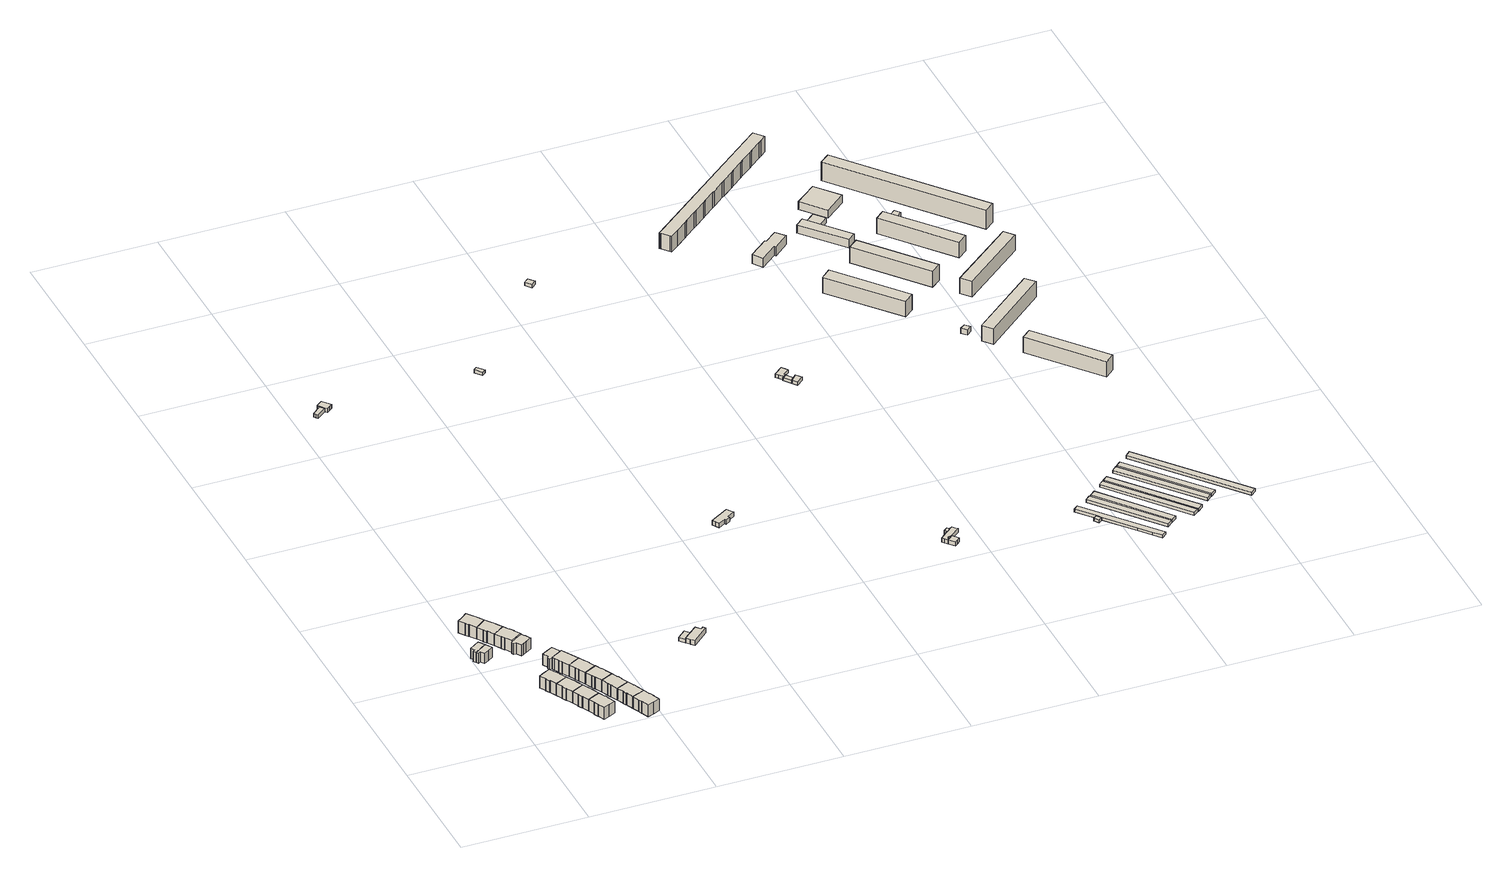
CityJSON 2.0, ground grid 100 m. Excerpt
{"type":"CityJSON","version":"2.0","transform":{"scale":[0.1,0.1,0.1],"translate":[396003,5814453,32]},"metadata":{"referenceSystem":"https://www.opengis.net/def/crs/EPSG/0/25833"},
"CityObjects":{
"building1":{"type":"Building","attributes":{"Gemeindeschluessel":"11000008","BezugspunktDach":"2200","function":"31001_1010","measuredHeight":11.8,"storeysAboveGround":2},"address":[{"country":"Germany","locality":"Berlin","thoroughfareNumber":"11","thoroughfareName":"Widderstraße"}],"geometry":[{"type":"Solid","lod":"1","boundaries":[[[[0,1,2,3,4,5,6,7]],[[8,9,10,11,12,13,14,15]],[[8,15,7,6]],[[9,8,6,5]],[[10,9,5,4]],[[11,10,4,3]],[[12,11,3,2]],[[13,12,2,1]],[[14,13,1,0]],[[15,14,0,7]]]]}]},
"building2":{"type":"Building","attributes":{"Gemeindeschluessel":"11000008","BezugspunktDach":"2200","function":"31001_1010","measuredHeight":11.81,"storeysAboveGround":2},"address":[{"country":"Germany","locality":"Berlin","thoroughfareNumber":"12","thoroughfareName":"Widderstraße"}],"geometry":[{"type":"Solid","lod":"1","boundaries":[[[[16,17,18,19,20,4,3,2]],[[11,10,21,22,23,24,25,12]],[[11,12,2,3]],[[10,11,3,4]],[[21,10,4,20]],[[22,21,20,19]],[[23,22,19,18]],[[24,23,18,17]],[[25,24,17,16]],[[12,25,16,2]]]]}]},
"building3":{"type":"Building","attributes":{"Gemeindeschluessel":"11000008","BezugspunktDach":"2200","function":"31001_1010","measuredHeight":12.85,"storeysAboveGround":2},"address":[{"country":"Germany","locality":"Berlin","thoroughfareNumber":"13","thoroughfareName":"Widderstraße"}],"geometry":[{"type":"Solid","lod":"1","boundaries":[[[[26,27,28,29,30,31,32,33,34,35,36,37,38,39]],[[40,41,42,43,44,45,46,47,48,49,50,51,52,53]],[[40,53,39,38]],[[41,40,38,37]],[[42,41,37,36]],[[43,42,36,35]],[[44,43,35,34]],[[45,44,34,33]],[[46,45,33,32]],[[47,46,32,31]],[[48,47,31,30]],[[49,48,30,29]],[[50,49,29,28]],[[51,50,28,27]],[[52,51,27,26]],[[53,52,26,39]]]]}]},
"building4":{"type":"Building","attributes":{"Gemeindeschluessel":"11000008","BezugspunktDach":"2200","function":"31001_1010","measuredHeight":12.79,"storeysAboveGround":2},"address":[{"country":"Germany","locality":"Berlin","thoroughfareNumber":"30","thoroughfareName":"Widderstraße"}],"geometry":[{"type":"Solid","lod":"1","boundaries":[[[[54,55,56,57,58,59,60,61,62,63,64,65,66,67]],[[68,69,70,71,72,73,74,75,76,77,78,79,80,81]],[[68,81,67,66]],[[69,68,66,65]],[[70,69,65,64]],[[71,70,64,63]],[[72,71,63,62]],[[73,72,62,61]],[[74,73,61,60]],[[75,74,60,59]],[[76,75,59,58]],[[77,76,58,57]],[[78,77,57,56]],[[79,78,56,55]],[[80,79,55,54]],[[81,80,54,67]]]]}]},
"building5":{"type":"Building","attributes":{"Gemeindeschluessel":"11000008","BezugspunktDach":"2200","function":"31001_1010","measuredHeight":12.87,"storeysAboveGround":2},"address":[{"country":"Germany","locality":"Berlin","thoroughfareNumber":"14","thoroughfareName":"Widderstraße"}],"geometry":[{"type":"Solid","lod":"1","boundaries":[[[[82,83,84,85,86,87,88,89,90,91,92,32,31,30]],[[47,46,93,94,95,96,97,98,99,100,101,102,103,48]],[[47,48,30,31]],[[46,47,31,32]],[[93,46,32,92]],[[94,93,92,91]],[[95,94,91,90]],[[96,95,90,89]],[[97,96,89,88]],[[98,97,88,87]],[[99,98,87,86]],[[100,99,86,85]],[[101,100,85,84]],[[102,101,84,83]],[[103,102,83,82]],[[48,103,82,30]]]]}]},
"building6":{"type":"Building","attributes":{"Gemeindeschluessel":"11000008","BezugspunktDach":"2200","function":"31001_1010","measuredHeight":12.78,"storeysAboveGround":2},"address":[{"country":"Germany","locality":"Berlin","thoroughfareNumber":"29","thoroughfareName":"Widderstraße"}],"geometry":[{"type":"Solid","lod":"1","boundaries":[[[[104,105,106,107,108,109,110,111,112,113,114,60,59,58]],[[75,74,115,116,117,118,119,120,121,122,123,124,125,76]],[[75,76,58,59]],[[74,75,59,60]],[[115,74,60,114]],[[116,115,114,113]],[[117,116,113,112]],[[118,117,112,111]],[[119,118,111,110]],[[120,119,110,109]],[[121,120,109,108]],[[122,121,108,107]],[[123,122,107,106]],[[124,123,106,105]],[[125,124,105,104]],[[76,125,104,58]]]]}]},
"building7":{"type":"Building","attributes":{"Gemeindeschluessel":"11000008","BezugspunktDach":"2200","function":"31001_1010","measuredHeight":12.79,"storeysAboveGround":2},"address":[{"country":"Germany","locality":"Berlin","thoroughfareNumber":"15","thoroughfareName":"Widderstraße"}],"geometry":[{"type":"Solid","lod":"1","boundaries":[[[[126,127,128,129,130,131,132,133,134,135,136,88,87,86]],[[137,138,139,140,141,142,143,144,145,146,147,148,149,150]],[[137,150,86,87]],[[138,137,87,88]],[[139,138,88,136]],[[140,139,136,135]],[[141,140,135,134]],[[142,141,134,133]],[[143,142,133,132]],[[144,143,132,131]],[[145,144,131,130]],[[146,145,130,129]],[[147,146,129,128]],[[148,147,128,127]],[[149,148,127,126]],[[150,149,126,86]]]]}]},
"building8":{"type":"Building","attributes":{"Gemeindeschluessel":"11000008","BezugspunktDach":"2200","function":"31001_1010","measuredHeight":12.84,"storeysAboveGround":2},"address":[{"country":"Germany","locality":"Berlin","thoroughfareNumber":"16","thoroughfareName":"Widderstraße"}],"geometry":[{"type":"Solid","lod":"1","boundaries":[[[[151,152,153,154,155,156,157,158,159,160,161,132,131,130]],[[162,163,164,165,166,167,168,169,170,171,172,173,174,175]],[[162,175,130,131]],[[163,162,131,132]],[[164,163,132,161]],[[165,164,161,160]],[[166,165,160,159]],[[167,166,159,158]],[[168,167,158,157]],[[169,168,157,156]],[[170,169,156,155]],[[171,170,155,154]],[[172,171,154,153]],[[173,172,153,152]],[[174,173,152,151]],[[175,174,151,130]]]]}]},
"building9":{"type":"Building","attributes":{"Gemeindeschluessel":"11000008","BezugspunktDach":"2200","function":"31001_1010","measuredHeight":12.84,"storeysAboveGround":2},"address":[{"country":"Germany","locality":"Berlin","thoroughfareNumber":"28","thoroughfareName":"Widderstraße"}],"geometry":[{"type":"Solid","lod":"1","boundaries":[[[[176,177,178,179,180,181,182,183,184,185,186,110,109,108]],[[120,119,187,188,189,190,191,192,193,194,195,196,197,121]],[[120,121,108,109]],[[119,120,109,110]],[[187,119,110,186]],[[188,187,186,185]],[[189,188,185,184]],[[190,189,184,183]],[[191,190,183,182]],[[192,191,182,181]],[[193,192,181,180]],[[194,193,180,179]],[[195,194,179,178]],[[196,195,178,177]],[[197,196,177,176]],[[121,197,176,108]]]]}]},
"building10":{"type":"Building","attributes":{"Gemeindeschluessel":"11000008","BezugspunktDach":"2200","function":"31001_1010","measuredHeight":12.63,"storeysAboveGround":2},"address":[{"country":"Germany","locality":"Berlin","thoroughfareNumber":"27","thoroughfareName":"Widderstraße"}],"geometry":[{"type":"Solid","lod":"1","boundaries":[[[[198,199,200,201,202,203,204,205,206,207,208,209,210,211]],[[212,213,214,215,216,217,218,219,220,221,222,223,224,225]],[[212,225,211,210]],[[213,212,210,209]],[[214,213,209,208]],[[215,214,208,207]],[[216,215,207,206]],[[217,216,206,205]],[[218,217,205,204]],[[219,218,204,203]],[[220,219,203,202]],[[221,220,202,201]],[[222,221,201,200]],[[223,222,200,199]],[[224,223,199,198]],[[225,224,198,211]]]]}]},
"building11":{"type":"Building","attributes":{"Gemeindeschluessel":"11000008","BezugspunktDach":"2200","function":"31001_1010","measuredHeight":12.72,"storeysAboveGround":2},"address":[{"country":"Germany","locality":"Berlin","thoroughfareNumber":"26","thoroughfareName":"Widderstraße"}],"geometry":[{"type":"Solid","lod":"1","boundaries":[[[[226,227,228,229,230,231,232,233,234,235]],[[236,237,238,239,240,241,242,243,244,245]],[[236,245,235,234]],[[237,236,234,233]],[[238,237,233,232]],[[239,238,232,231]],[[240,239,231,230]],[[241,240,230,229]],[[242,241,229,228]],[[243,242,228,227]],[[244,243,227,226]],[[245,244,226,235]]]]}]},
"building12":{"type":"Building","attributes":{"Gemeindeschluessel":"11000008","BezugspunktDach":"2200","function":"31001_1010","measuredHeight":12.92,"storeysAboveGround":2},"address":[{"country":"Germany","locality":"Berlin","thoroughfareNumber":"25","thoroughfareName":"Widderstraße"}],"geometry":[{"type":"Solid","lod":"1","boundaries":[[[[246,247,248,249,250,251,252,253,254,255,256]],[[257,258,259,260,261,262,263,264,265,266,267]],[[257,267,256,255]],[[258,257,255,254]],[[259,258,254,253]],[[260,259,253,252]],[[261,260,252,251]],[[262,261,251,250]],[[263,262,250,249]],[[264,263,249,248]],[[265,264,248,247]],[[266,265,247,246]],[[267,266,246,256]]]]}]},
"building13":{"type":"Building","attributes":{"Gemeindeschluessel":"11000008","BezugspunktDach":"2200","function":"31001_1010","measuredHeight":12.88,"storeysAboveGround":2},"address":[{"country":"Germany","locality":"Berlin","thoroughfareNumber":"24","thoroughfareName":"Widderstraße"}],"geometry":[{"type":"Solid","lod":"1","boundaries":[[[[268,269,270,271,272,273,274,275,276,277,278,253,252,251]],[[279,280,281,282,283,284,285,286,287,288,289,290,291,292]],[[279,292,251,252]],[[280,279,252,253]],[[281,280,253,278]],[[282,281,278,277]],[[283,282,277,276]],[[284,283,276,275]],[[285,284,275,274]],[[286,285,274,273]],[[287,286,273,272]],[[288,287,272,271]],[[289,288,271,270]],[[290,289,270,269]],[[291,290,269,268]],[[292,291,268,251]]]]}]},
"building14":{"type":"Building","attributes":{"Gemeindeschluessel":"11000008","BezugspunktDach":"2200","function":"31001_1010","measuredHeight":12.98,"storeysAboveGround":2},"address":[{"country":"Germany","locality":"Berlin","thoroughfareNumber":"23","thoroughfareName":"Widderstraße"}],"geometry":[{"type":"Solid","lod":"1","boundaries":[[[[293,294,295,296,297,298,299,300,301,302,303,304,305,306]],[[307,308,309,310,311,312,313,314,315,316,317,318,319,320]],[[307,320,306,305]],[[308,307,305,304]],[[309,308,304,303]],[[310,309,303,302]],[[311,310,302,301]],[[312,311,301,300]],[[313,312,300,299]],[[314,313,299,298]],[[315,314,298,297]],[[316,315,297,296]],[[317,316,296,295]],[[318,317,295,294]],[[319,318,294,293]],[[320,319,293,306]]]]}]},
"building15":{"type":"Building","attributes":{"Gemeindeschluessel":"11000008","BezugspunktDach":"2200","function":"31001_1010","measuredHeight":12.95,"storeysAboveGround":2},"address":[{"country":"Germany","locality":"Berlin","thoroughfareNumber":"22","thoroughfareName":"Widderstraße"}],"geometry":[{"type":"Solid","lod":"1","boundaries":[[[[321,322,323,324,325,326,327,328,329,330,331,299,298,297]],[[314,313,332,333,334,335,336,337,338,339,340,341,342,315]],[[314,315,297,298]],[[313,314,298,299]],[[332,313,299,331]],[[333,332,331,330]],[[334,333,330,329]],[[335,334,329,328]],[[336,335,328,327]],[[337,336,327,326]],[[338,337,326,325]],[[339,338,325,324]],[[340,339,324,323]],[[341,340,323,322]],[[342,341,322,321]],[[315,342,321,297]]]]}]},
"building16":{"type":"Building","attributes":{"Gemeindeschluessel":"11000008","BezugspunktDach":"2200","function":"31001_1010","measuredHeight":12.96,"storeysAboveGround":2},"address":[{"country":"Germany","locality":"Berlin","thoroughfareNumber":"21","thoroughfareName":"Widderstraße"}],"geometry":[{"type":"Solid","lod":"1","boundaries":[[[[343,344,345,346,347,348,349,350,351,352,353,327,326,325]],[[337,336,354,355,356,357,358,359,360,361,362,363,364,338]],[[337,338,325,326]],[[336,337,326,327]],[[354,336,327,353]],[[355,354,353,352]],[[356,355,352,351]],[[357,356,351,350]],[[358,357,350,349]],[[359,358,349,348]],[[360,359,348,347]],[[361,360,347,346]],[[362,361,346,345]],[[363,362,345,344]],[[364,363,344,343]],[[338,364,343,325]]]]}]},
"building17":{"type":"Building","attributes":{"Gemeindeschluessel":"11000008","BezugspunktDach":"2200","function":"31001_1010","measuredHeight":12.88,"storeysAboveGround":2},"address":[{"country":"Germany","locality":"Berlin","thoroughfareNumber":"20","thoroughfareName":"Widderstraße"}],"geometry":[{"type":"Solid","lod":"1","boundaries":[[[[365,366,367,368,369,370,371,372,373,374,375,349,348,347]],[[376,377,378,379,380,381,382,383,384,385,386,387,388,389]],[[376,389,347,348]],[[377,376,348,349]],[[378,377,349,375]],[[379,378,375,374]],[[380,379,374,373]],[[381,380,373,372]],[[382,381,372,371]],[[383,382,371,370]],[[384,383,370,369]],[[385,384,369,368]],[[386,385,368,367]],[[387,386,367,366]],[[388,387,366,365]],[[389,388,365,347]]]]}]},
"building18":{"type":"Building","attributes":{"Gemeindeschluessel":"11000008","function":"31001_1310"},"address":[{"country":"Germany","locality":"Berlin","thoroughfareNumber":"208","thoroughfareName":"Dammweg"}],"children":["building18-1","building18-2"]},
"building18-1":{"type":"BuildingPart","attributes":{"BezugspunktDach":"2200","measuredHeight":3.7,"storeysAboveGround":1},"parents":["building18"],"geometry":[{"type":"MultiSurface","lod":"1","boundaries":[[[390,391,392,393,394,395]],[[396,397,398,399,400,401]],[[396,401,395,394]],[[397,396,394,393]],[[398,397,393,392]],[[399,398,392,391]],[[400,399,391,390]],[[401,402,400,390,395],[403,404,405,402]],[[404,403,402,405]]]}]},
"building18-2":{"type":"BuildingPart","attributes":{"BezugspunktDach":"2200","measuredHeight":3.23,"storeysAboveGround":1},"parents":["building18"],"geometry":[{"type":"Solid","lod":"1","boundaries":[[[[406,407,408,409,405,404,410,411,412]],[[413,414,403,402,415,400,416,417,418]],[[413,418,412,411]],[[414,413,411,410]],[[403,414,410,404]],[[415,402,405,409]],[[400,415,409,408]],[[416,400,408,407]],[[417,416,407,406]],[[418,417,406,412]],[[402,403,404,405]]]]}]},
"building19":{"type":"Building","attributes":{"Gemeindeschluessel":"11000008","BezugspunktDach":"2200","function":"51009_1610","measuredHeight":3.23,"storeysAboveGround":0},"address":[{"country":"Germany","locality":"Berlin"}],"geometry":[{"type":"Solid","lod":"1","boundaries":[[[[419,420,421,422]],[[423,424,425,426]],[[423,426,422,421]],[[424,423,421,420]],[[425,424,420,419]],[[426,425,419,422]]]]}]},
"building20":{"type":"Building","attributes":{"Gemeindeschluessel":"11000008","BezugspunktDach":"2200","function":"31001_1310","measuredHeight":4.84,"storeysAboveGround":1},"address":[{"country":"Germany","locality":"Berlin","thoroughfareNumber":"211","thoroughfareName":"Dammweg"}],"geometry":[{"type":"Solid","lod":"1","boundaries":[[[[427,428,429,430,431,432,433,434,435,436]],[[437,438,439,440,441,442,443,444,445,446]],[[437,446,436,435]],[[438,437,435,434]],[[439,438,434,433]],[[440,439,433,432]],[[441,440,432,431]],[[442,441,431,430]],[[443,442,430,429]],[[444,443,429,428]],[[445,444,428,427]],[[446,445,427,436]]]]}]},
"building21":{"type":"Building","attributes":{"Gemeindeschluessel":"11000009","BezugspunktDach":"2200","function":"31001_1310","measuredHeight":2.75,"storeysAboveGround":1},"address":[{"country":"Germany","locality":"Berlin","thoroughfareNumber":"184","thoroughfareName":"Dammweg"}],"geometry":[{"type":"Solid","lod":"1","boundaries":[[[[447,448,449,450]],[[451,452,453,454]],[[451,454,450,449]],[[452,451,449,448]],[[453,452,448,447]],[[454,453,447,450]]]]}]},
"building22":{"type":"Building","attributes":{"Gemeindeschluessel":"11000009","BezugspunktDach":"2200","function":"31001_1310","measuredHeight":4.51,"storeysAboveGround":1},"address":[{"country":"Germany","locality":"Berlin","thoroughfareNumber":"183","thoroughfareName":"Dammweg"}],"geometry":[{"type":"Solid","lod":"1","boundaries":[[[[455,456,457,458,459,460,461,462,463,464]],[[465,466,467,468,469,470,471,472,473,474]],[[465,474,464,463]],[[466,465,463,462]],[[467,466,462,461]],[[468,467,461,460]],[[469,468,460,459]],[[470,469,459,458]],[[471,470,458,457]],[[472,471,457,456]],[[473,472,456,455]],[[474,473,455,464]]]]}]},
"building23":{"type":"Building","attributes":{"Gemeindeschluessel":"11000009","BezugspunktDach":"2200","function":"31001_1310","measuredHeight":2.9,"storeysAboveGround":1},"address":[{"country":"Germany","locality":"Berlin","thoroughfareNumber":"170","thoroughfareName":"Dammweg"}],"geometry":[{"type":"Solid","lod":"1","boundaries":[[[[475,476,477,478]],[[479,480,481,482]],[[479,482,478,477]],[[480,479,477,476]],[[481,480,476,475]],[[482,481,475,478]]]]}]},
"building24":{"type":"Building","attributes":{"Gemeindeschluessel":"11000009","function":"31001_1310"},"address":[{"country":"Germany","locality":"Berlin","thoroughfareNumber":"137","thoroughfareName":"Kiefholzstraße"}],"children":["building24-1","building24-2","building24-3"]},
"building24-1":{"type":"BuildingPart","attributes":{"BezugspunktDach":"2200","measuredHeight":3.88,"storeysAboveGround":1},"parents":["building24"],"geometry":[{"type":"MultiSurface","lod":"1","boundaries":[[[483,484,485,486,487,488,489,490,491,492,493]],[[494,495,496,497,498,499,500,501,502,503,504]],[[494,504,493,492]],[[495,494,492,491]],[[496,505,506,491,490]],[[507,505,496,490,489]],[[498,497,489,488]],[[499,498,488,487]],[[500,499,487,486]],[[501,500,486,485]],[[502,501,485,484]],[[503,502,484,483]],[[504,503,483,493]],[[495,506,505,496]],[[497,496,505,507]]]}]},
"building24-2":{"type":"BuildingPart","attributes":{"BezugspunktDach":"2200","measuredHeight":3.59,"storeysAboveGround":1},"parents":["building24"],"geometry":[{"type":"Solid","lod":"1","boundaries":[[[[508,509,510,511,512,513]],[[514,501,515,516,517,502]],[[514,502,513,512]],[[501,514,512,511]],[[515,501,511,510]],[[516,515,510,509]],[[517,516,509,508]],[[502,517,508,513]]]]}]},
"building24-3":{"type":"BuildingPart","attributes":{"BezugspunktDach":"2200","measuredHeight":3.27,"storeysAboveGround":1},"parents":["building24"],"geometry":[{"type":"MultiSurface","lod":"1","boundaries":[[[518,506,505,507,519,520]],[[521,497,496,495,494,522]],[[521,522,520,519]],[[497,521,519,507]],[[494,495,506,518]],[[522,494,518,520]],[[523,496,497,507,505]],[[505,506,495,496]]]}]},
"building25":{"type":"Building","attributes":{"Gemeindeschluessel":"11000009","function":"31001_1310"},"address":[{"country":"Germany","locality":"Berlin","thoroughfareNumber":"126","thoroughfareName":"Kiefholzstraße"}],"children":["building25-1","building25-2","building25-3"]},
"building25-1":{"type":"BuildingPart","attributes":{"BezugspunktDach":"2200","measuredHeight":3.33,"storeysAboveGround":1},"parents":["building25"],"geometry":[{"type":"MultiSurface","lod":"1","boundaries":[[[524,525,526,527,528,529,530,531]],[[532,533,534,535,536,537,538,539]],[[532,539,531,530]],[[533,532,530,529]],[[534,533,529,528]],[[535,534,528,527]],[[536,535,527,526]],[[537,540,541,526,525]],[[538,537,525,524]],[[539,538,524,531]],[[536,541,540,537]]]}]},
"building25-2":{"type":"BuildingPart","attributes":{"BezugspunktDach":"2200","measuredHeight":2.55,"storeysAboveGround":1},"parents":["building25"],"geometry":[{"type":"MultiSurface","lod":"1","boundaries":[[[542,543,541,540,544]],[[537,536,545,546,547]],[[537,547,544,540]],[[545,536,541,543]],[[547,546,542,544]],[[536,537,540,541]],[[546,545,543,542,548]]]}]},
"building25-3":{"type":"BuildingPart","attributes":{"BezugspunktDach":"2200","measuredHeight":2.99,"storeysAboveGround":1},"parents":["building25"],"geometry":[{"type":"MultiSurface","lod":"1","boundaries":[[[549,550,551,552,553]],[[545,554,555,556,546]],[[545,543,542,553,552]],[[554,545,552,551]],[[555,554,551,550]],[[556,555,550,549]],[[546,556,549,553]],[[546,542,543,545]]]}]},
"building26":{"type":"Building","attributes":{"Gemeindeschluessel":"11000009","BezugspunktDach":"2200","function":"31001_2520","measuredHeight":2.56,"storeysAboveGround":1},"address":[{"country":"Germany","locality":"Berlin","thoroughfareNumber":"137 (2)","thoroughfareName":"Kiefholzstraße"}],"geometry":[{"type":"Solid","lod":"1","boundaries":[[[[557,558,559,560]],[[561,562,563,564]],[[561,564,560,559]],[[562,561,559,558]],[[563,562,558,557]],[[564,563,557,560]]]]}]},
"building27":{"type":"Building","attributes":{"Gemeindeschluessel":"11000009","BezugspunktDach":"2200","function":"31001_2463","measuredHeight":2.45,"storeysAboveGround":1},"address":[{"country":"Germany","locality":"Berlin","thoroughfareNumber":"147 (11)","thoroughfareName":"Kiefholzstraße"}],"geometry":[{"type":"Solid","lod":"1","boundaries":[[[[565,566,567,568,569,570,571,572]],[[573,574,575,576,577,578,579,580]],[[573,580,572,571]],[[574,573,571,570]],[[575,574,570,569]],[[576,575,569,568]],[[577,576,568,567]],[[578,577,567,566]],[[579,578,566,565]],[[580,579,565,572]]]]}]},
"building28":{"type":"Building","attributes":{"Gemeindeschluessel":"11000009","BezugspunktDach":"2200","function":"31001_2463","measuredHeight":2.5,"storeysAboveGround":1},"address":[{"country":"Germany","locality":"Berlin","thoroughfareNumber":"147 (10)","thoroughfareName":"Kiefholzstraße"}],"geometry":[{"type":"Solid","lod":"1","boundaries":[[[[581,582,583,584]],[[585,586,587,588]],[[585,588,584,583]],[[586,585,583,582]],[[587,586,582,581]],[[588,587,581,584]]]]}]},
"building29":{"type":"Building","attributes":{"Gemeindeschluessel":"11000009","BezugspunktDach":"2200","function":"31001_2463","measuredHeight":2.55,"storeysAboveGround":1},"address":[{"country":"Germany","locality":"Berlin","thoroughfareNumber":"147 (9)","thoroughfareName":"Kiefholzstraße"}],"geometry":[{"type":"Solid","lod":"1","boundaries":[[[[589,590,591,592]],[[593,594,595,596]],[[593,596,592,591]],[[594,593,591,590]],[[595,594,590,589]],[[596,595,589,592]]]]}]},
"building30":{"type":"Building","attributes":{"Gemeindeschluessel":"11000009","BezugspunktDach":"2200","function":"31001_3065","measuredHeight":7.95,"storeysAboveGround":2},"address":[{"country":"Germany","locality":"Berlin","thoroughfareNumber":"157","thoroughfareName":"Dammweg"}],"geometry":[{"type":"Solid","lod":"1","boundaries":[[[[597,598,599,600,601,602,603,604]],[[605,606,607,608,609,610,611,612]],[[605,612,604,603]],[[606,605,603,602]],[[607,606,602,601]],[[608,607,601,600]],[[609,608,600,599]],[[610,609,599,598]],[[611,610,598,597]],[[612,611,597,604]]]]}]},
"building31":{"type":"Building","attributes":{"Gemeindeschluessel":"11000009","BezugspunktDach":"2200","function":"31001_2463","measuredHeight":2.49,"storeysAboveGround":1},"address":[{"country":"Germany","locality":"Berlin","thoroughfareNumber":"147 (8)","thoroughfareName":"Kiefholzstraße"}],"geometry":[{"type":"Solid","lod":"1","boundaries":[[[[613,614,615,616]],[[617,618,619,620]],[[617,620,616,615]],[[618,617,615,614]],[[619,618,614,613]],[[620,619,613,616]]]]}]},
"building32":{"type":"Building","attributes":{"Gemeindeschluessel":"11000009","BezugspunktDach":"2200","function":"31001_1010","measuredHeight":13.49,"storeysAboveGround":4},"address":[{"country":"Germany","locality":"Berlin","thoroughfareNumber":"146, 148, 150, 152, 154, 156, 158, 160, 162, 164","thoroughfareName":"Dammweg"}],"geometry":[{"type":"Solid","lod":"1","boundaries":[[[[621,622,623,624,625,626,627,628,629,630,631,632,633,634,635,636,637,638,639,640,641,642,643,644,645,646,647]],[[648,649,650,651,652,653,654,655,656,657,658,659,660,661,662,663,664,665,666,667,668,669,670,671,672,673,674]],[[648,674,647,646]],[[649,648,646,645]],[[650,649,645,644]],[[651,650,644,643]],[[652,651,643,642]],[[653,652,642,641]],[[654,653,641,640]],[[655,654,640,639]],[[656,655,639,638]],[[657,656,638,637]],[[658,657,637,636]],[[659,658,636,635]],[[660,659,635,634]],[[661,660,634,633]],[[662,661,633,632]],[[663,662,632,631]],[[664,663,631,630]],[[665,664,630,629]],[[666,665,629,628]],[[667,666,628,627]],[[668,667,627,626]],[[669,668,626,625]],[[670,669,625,624]],[[671,670,624,623]],[[672,671,623,622]],[[673,672,622,621]],[[674,673,621,647]]]]}]},
"building33":{"type":"Building","attributes":{"Gemeindeschluessel":"11000009","BezugspunktDach":"2200","function":"31001_1010","measuredHeight":13.62,"storeysAboveGround":4},"address":[{"country":"Germany","locality":"Berlin","thoroughfareNumber":"17, 18, 19, 20","thoroughfareName":"Bergaustraße"}],"geometry":[{"type":"Solid","lod":"1","boundaries":[[[[675,676,677,678]],[[679,680,681,682]],[[679,682,678,677]],[[680,679,677,676]],[[681,680,676,675]],[[682,681,675,678]]]]}]},
"building34":{"type":"Building","attributes":{"Gemeindeschluessel":"11000009","BezugspunktDach":"2200","function":"31001_2463","measuredHeight":2.78,"storeysAboveGround":1},"address":[{"country":"Germany","locality":"Berlin","thoroughfareNumber":"147 (7)","thoroughfareName":"Kiefholzstraße"}],"geometry":[{"type":"Solid","lod":"1","boundaries":[[[[683,684,685,686,687]],[[688,689,690,691,692]],[[688,692,687,686]],[[689,688,686,685]],[[690,689,685,684]],[[691,690,684,683]],[[692,691,683,687]]]]}]},
"building35":{"type":"Building","attributes":{"Gemeindeschluessel":"11000009","BezugspunktDach":"2200","function":"31001_2463","measuredHeight":2.5,"storeysAboveGround":1},"address":[{"country":"Germany","locality":"Berlin","thoroughfareNumber":"147 (6)","thoroughfareName":"Kiefholzstraße"}],"geometry":[{"type":"Solid","lod":"1","boundaries":[[[[693,694,695,696]],[[697,698,699,700]],[[697,700,696,695]],[[698,697,695,694]],[[699,698,694,693]],[[700,699,693,696]]]]}]},
"building36":{"type":"Building","attributes":{"Gemeindeschluessel":"11000009","BezugspunktDach":"2200","function":"31001_2463","measuredHeight":2.51,"storeysAboveGround":1},"address":[{"country":"Germany","locality":"Berlin","thoroughfareNumber":"147 (5)","thoroughfareName":"Kiefholzstraße"}],"geometry":[{"type":"Solid","lod":"1","boundaries":[[[[701,702,703,704]],[[705,706,707,708]],[[705,708,704,703]],[[706,705,703,702]],[[707,706,702,701]],[[708,707,701,704]]]]}]},
"building37":{"type":"Building","attributes":{"Gemeindeschluessel":"11000009","function":"31001_3065"},"address":[{"country":"Germany","locality":"Berlin","thoroughfareNumber":"155","thoroughfareName":"Dammweg"}],"children":["building37-1","building37-2"]},
"building37-1":{"type":"BuildingPart","attributes":{"BezugspunktDach":"2200","measuredHeight":7.47,"storeysAboveGround":2},"parents":["building37"],"geometry":[{"type":"MultiSurface","lod":"1","boundaries":[[[709,710,711,712,713]],[[714,715,716,717,718]],[[714,718,713,712]],[[715,714,719,720,721,722,712,711]],[[716,715,711,710]],[[717,716,710,709]],[[718,717,709,713]],[[722,721,720,719]]]}]},
"building37-2":{"type":"BuildingPart","attributes":{"BezugspunktDach":"2200","measuredHeight":4.31,"storeysAboveGround":2},"parents":["building37"],"geometry":[{"type":"MultiSurface","lod":"1","boundaries":[[[721,723,724,725,726,727,728,722]],[[729,730,731,732,733,734,720,719]],[[729,719,722,728]],[[730,729,728,727]],[[731,730,727,726]],[[732,731,726,725]],[[733,732,725,724]],[[734,733,724,723]],[[720,734,723,721]],[[719,720,735,721,722]]]}]},
"building38":{"type":"Building","attributes":{"Gemeindeschluessel":"11000009","BezugspunktDach":"2200","function":"31001_2523","measuredHeight":4.37,"storeysAboveGround":1},"address":[{"country":"Germany","locality":"Berlin","thoroughfareNumber":"21 (1)","thoroughfareName":"Bergaustraße"}],"geometry":[{"type":"Solid","lod":"1","boundaries":[[[[736,737,738,739]],[[740,741,742,743]],[[740,743,739,738]],[[741,740,738,737]],[[742,741,737,736]],[[743,742,736,739]]]]}]},
"building39":{"type":"Building","attributes":{"Gemeindeschluessel":"11000009","BezugspunktDach":"2200","function":"31001_2463","measuredHeight":2.48,"storeysAboveGround":1},"address":[{"country":"Germany","locality":"Berlin","thoroughfareNumber":"147 (4)","thoroughfareName":"Kiefholzstraße"}],"geometry":[{"type":"Solid","lod":"1","boundaries":[[[[744,745,746,747]],[[748,749,750,751]],[[748,751,747,746]],[[749,748,746,745]],[[750,749,745,744]],[[751,750,744,747]]]]}]},
"building40":{"type":"Building","attributes":{"Gemeindeschluessel":"11000009","BezugspunktDach":"2200","function":"31001_1010","measuredHeight":13.68,"storeysAboveGround":4},"address":[{"country":"Germany","locality":"Berlin","thoroughfareNumber":"13, 14, 15, 16","thoroughfareName":"Bergaustraße"}],"geometry":[{"type":"Solid","lod":"1","boundaries":[[[[752,753,754,755]],[[756,757,758,759]],[[756,759,755,754]],[[757,756,754,753]],[[758,757,753,752]],[[759,758,752,755]]]]}]},
"building41":{"type":"Building","attributes":{"Gemeindeschluessel":"11000009","BezugspunktDach":"2200","function":"31001_2054","measuredHeight":8.89,"storeysAboveGround":1},"address":[{"country":"Germany","locality":"Berlin","thoroughfareNumber":"153","thoroughfareName":"Dammweg"}],"geometry":[{"type":"Solid","lod":"1","boundaries":[[[[760,761,762,763,764]],[[765,766,767,768,769]],[[765,769,764,763]],[[766,765,763,762]],[[767,766,762,761]],[[768,767,761,760]],[[769,768,760,764]]]]}]},
"building42":{"type":"Building","attributes":{"Gemeindeschluessel":"11000009","BezugspunktDach":"2200","function":"31001_1010","measuredHeight":13.22,"storeysAboveGround":4},"address":[{"country":"Germany","locality":"Berlin","thoroughfareNumber":"45, 46, 47, 48","thoroughfareName":"Bergaustraße"}],"geometry":[{"type":"Solid","lod":"1","boundaries":[[[[770,771,772,773]],[[774,775,776,777]],[[774,777,773,772]],[[775,774,772,771]],[[776,775,771,770]],[[777,776,770,773]]]]}]},
"building43":{"type":"Building","attributes":{"Gemeindeschluessel":"11000009","BezugspunktDach":"2200","function":"31001_1010","measuredHeight":13.62,"storeysAboveGround":4},"address":[{"country":"Germany","locality":"Berlin","thoroughfareNumber":"21, 22, 23, 24","thoroughfareName":"Bergaustraße"}],"geometry":[{"type":"Solid","lod":"1","boundaries":[[[[778,779,780,781]],[[782,783,784,785]],[[782,785,781,780]],[[783,782,780,779]],[[784,783,779,778]],[[785,784,778,781]]]]}]},
"building44":{"type":"Building","attributes":{"Gemeindeschluessel":"11000009","BezugspunktDach":"2200","function":"31001_1010","measuredHeight":13.5,"storeysAboveGround":4},"address":[{"country":"Germany","locality":"Berlin","thoroughfareNumber":"10, 11, 12, 9","thoroughfareName":"Bergaustraße"}],"geometry":[{"type":"Solid","lod":"1","boundaries":[[[[786,787,788,789]],[[790,791,792,793]],[[790,793,789,788]],[[791,790,788,787]],[[792,791,787,786]],[[793,792,786,789]]]]}]},
"building45":{"type":"Building","attributes":{"Gemeindeschluessel":"11000009","BezugspunktDach":"2200","function":"31001_2523","measuredHeight":4.48,"storeysAboveGround":1},"address":[{"country":"Germany","locality":"Berlin","thoroughfareNumber":"1 (1)","thoroughfareName":"Bergaustraße"}],"geometry":[{"type":"Solid","lod":"1","boundaries":[[[[794,795,796,797]],[[798,799,800,801]],[[798,801,797,796]],[[799,798,796,795]],[[800,799,795,794]],[[801,800,794,797]]]]}]},
"building46":{"type":"Building","attributes":{"Gemeindeschluessel":"11000009","BezugspunktDach":"2200","function":"31001_1010","measuredHeight":13.39,"storeysAboveGround":4},"address":[{"country":"Germany","locality":"Berlin","thoroughfareNumber":"25, 26, 27, 28","thoroughfareName":"Bergaustraße"}],"geometry":[{"type":"Solid","lod":"1","boundaries":[[[[802,803,804,805]],[[806,807,808,809]],[[806,809,805,804]],[[807,806,804,803]],[[808,807,803,802]],[[809,808,802,805]]]]}]},
"building47":{"type":"Building","attributes":{"Gemeindeschluessel":"11000009","BezugspunktDach":"2200","function":"31001_1010","measuredHeight":16.24,"storeysAboveGround":4},"address":[{"country":"Germany","locality":"Berlin","thoroughfareNumber":"1, 2, 3, 4, 5, 6, 7, 8","thoroughfareName":"Bergaustraße"}],"geometry":[{"type":"Solid","lod":"1","boundaries":[[[[810,811,812,813]],[[814,815,816,817]],[[814,817,813,812]],[[815,814,812,811]],[[816,815,811,810]],[[817,816,810,813]]]]}]}
},
"vertices":[
[21,1163,104],[3,1151,104],[17,1131,104],[75,1171,104],[116,1198,104],[82,1248,104],[41,1221,104],[1,1193,104],[41,1221,16],[82,1248,16],[116,1198,16],[75,1171,16],[17,1131,16],[3,1151,16],[21,1163,16],[1,1193,16],
[30,1111,104],[48,1123,104],[70,1092,104],[110,1119,104],[151,1146,104],[151,1146,16],[110,1119,16],[70,1092,16],[48,1123,16],[30,1111,16],
[344,604,117],[342,603,117],[359,570,117],[362,571,117],[388,519,117],[437,545,117],[486,571,117],[457,627,117],[460,628,117],[446,655,117],[443,654,117],[412,709,117],[364,682,117],[316,656,117],[364,682,14],[412,709,14],[443,654,14],[446,655,14],[460,628,14],[457,627,14],[486,571,14],[437,545,14],[388,519,14],[362,571,14],[359,570,14],[342,603,14],[344,604,14],[316,656,14],
[84,1484,118],[82,1482,118],[99,1457,118],[102,1459,118],[138,1407,118],[183,1439,118],[227,1472,118],[194,1520,118],[196,1521,118],[174,1552,118],[172,1550,118],[136,1599,118],[92,1566,118],[48,1533,118],[92,1566,15],[136,1599,15],[172,1550,15],[174,1552,15],[196,1521,15],[194,1520,15],[227,1472,15],[183,1439,15],[138,1407,15],[102,1459,15],[99,1457,15],[82,1482,15],[84,1484,15],[48,1533,15],
[415,467,117],[412,466,117],[430,432,117],[432,434,117],[458,382,117],[507,406,117],[557,431,117],[529,487,117],[532,488,117],[518,516,117],[515,515,117],[515,515,14],[518,516,14],[532,488,14],[529,487,14],[557,431,14],[507,406,14],[458,382,14],[432,434,14],[430,432,14],[412,466,14],[415,467,14],
[173,1358,118],[170,1356,118],[187,1331,118],[190,1332,118],[224,1281,118],[270,1311,118],[315,1342,118],[283,1391,118],[285,1393,118],[264,1424,118],[262,1422,118],[262,1422,15],[264,1424,15],[285,1393,15],[283,1391,15],[315,1342,15],[270,1311,15],[224,1281,15],[190,1332,15],[187,1331,15],[170,1356,15],[173,1358,15],
[484,329,117],[481,328,117],[497,294,117],[500,295,117],[524,243,117],[574,266,117],[624,289,117],[598,346,117],[601,347,117],[587,375,117],[585,374,117],[507,406,15],[557,431,15],[585,374,15],[587,375,15],[601,347,15],[598,346,15],[624,289,15],[574,266,15],[524,243,15],[500,295,15],[497,294,15],[481,328,15],[484,329,15],[458,382,15],
[549,190,117],[546,189,117],[561,154,117],[564,156,117],[587,102,117],[638,124,117],[689,146,117],[664,204,117],[666,205,117],[654,233,117],[651,232,117],[574,266,14],[624,289,14],[651,232,14],[654,233,14],[666,205,14],[664,204,14],[689,146,14],[638,124,14],[587,102,14],[564,156,14],[561,154,14],[546,189,14],[549,190,14],[524,243,14],
[258,1229,118],[256,1228,118],[272,1202,118],[275,1204,118],[308,1150,118],[354,1181,118],[401,1211,118],[369,1261,118],[372,1262,118],[351,1293,118],[348,1292,118],[348,1292,15],[351,1293,15],[372,1262,15],[369,1261,15],[401,1211,15],[354,1181,15],[308,1150,15],[275,1204,15],[272,1202,15],[256,1228,15],[258,1229,15],
[308,1117,112],[328,1119,112],[354,1077,112],[374,1090,112],[401,1107,112],[448,1136,112],[441,1147,112],[443,1149,112],[423,1180,112],[421,1179,112],[401,1211,112],[354,1181,112],[308,1150,112],[298,1134,112],[308,1150,17],[354,1181,17],[401,1211,17],[421,1179,17],[423,1180,17],[443,1149,17],[441,1147,17],[448,1136,17],[401,1107,17],[374,1090,17],[354,1077,17],[328,1119,17],[308,1117,17],[298,1134,17],
[474,874,110],[463,858,110],[472,841,110],[492,843,110],[539,869,110],[587,896,110],[545,971,110],[497,944,110],[470,929,110],[449,917,110],[470,929,15],[497,944,15],[545,971,15],[587,896,15],[539,869,15],[492,843,15],[472,841,15],[463,858,15],[474,874,15],[449,917,15],
[504,821,117],[523,788,117],[520,786,117],[535,759,117],[537,761,117],[567,707,117],[615,733,117],[664,760,117],[587,896,117],[539,869,117],[492,843,117],[539,869,13],[587,896,13],[664,760,13],[615,733,13],[567,707,13],[537,761,13],[535,759,13],[520,786,13],[523,788,13],[504,821,13],[492,843,13],
[596,652,117],[593,651,117],[607,624,117],[610,625,117],[638,570,117],[687,595,117],[737,620,117],[710,674,117],[713,675,117],[695,708,117],[693,707,117],[615,733,15],[664,760,15],[693,707,15],[695,708,15],[713,675,15],[710,674,15],[737,620,15],[687,595,15],[638,570,15],[610,625,15],[607,624,15],[593,651,15],[596,652,15],[567,707,15],
[666,515,118],[663,514,118],[676,486,118],[679,487,118],[706,432,118],[756,456,118],[806,480,118],[780,533,118],[783,535,118],[766,568,118],[763,567,118],[737,620,118],[687,595,118],[638,570,118],[687,595,14],[737,620,14],[763,567,14],[766,568,14],[783,535,14],[780,533,14],[806,480,14],[756,456,14],[706,432,14],[679,487,14],[676,486,14],[663,514,14],[666,515,14],[638,570,14],
[733,376,118],[730,375,118],[743,347,118],[745,348,118],[771,292,118],[821,315,118],[872,339,118],[847,392,118],[850,394,118],[834,428,118],[831,426,118],[831,426,14],[834,428,14],[850,394,14],[847,392,14],[872,339,14],[821,315,14],[771,292,14],[745,348,14],[743,347,14],[730,375,14],[733,376,14],
[796,236,118],[794,235,118],[806,207,118],[809,208,118],[833,151,118],[884,173,118],[935,195,118],[912,250,118],[915,251,118],[900,285,118],[897,284,118],[897,284,14],[900,285,14],[915,251,14],[912,250,14],[935,195,14],[884,173,14],[833,151,14],[809,208,14],[806,207,14],[794,235,14],[796,236,14],
[857,95,118],[855,94,118],[867,65,118],[869,66,118],[893,8,118],[944,28,118],[996,49,118],[973,105,118],[976,107,118],[961,141,118],[958,140,118],[884,173,15],[935,195,15],[958,140,15],[961,141,15],[976,107,15],[973,105,15],[996,49,15],[944,28,15],[893,8,15],[869,66,15],[867,65,15],[855,94,15],[857,95,15],[833,151,15],
[262,4519,49],[276,4502,49],[300,4522,49],[324,4542,49],[271,4607,49],[222,4568,49],[271,4607,15],[324,4542,15],[300,4522,15],[276,4502,15],[262,4519,15],[222,4568,15],[236,4550,15],[228,4560,15],[228,4560,46],[236,4550,46],
[174,4473,46],[186,4457,46],[262,4519,46],[255,4539,46],[216,4551,46],[224,4541,46],[161,4489,46],[224,4541,15],[216,4551,15],[255,4539,15],[186,4457,15],[174,4473,15],[161,4489,15],
[1511,778,44],[1581,838,44],[1543,881,44],[1474,820,44],[1543,881,12],[1581,838,12],[1511,778,12],[1474,820,12],
[1536,750,56],[1538,748,56],[1561,721,56],[1696,839,56],[1679,858,56],[1661,843,56],[1653,852,56],[1628,880,56],[1581,838,56],[1511,778,56],[1581,838,13],[1628,880,13],[1653,852,13],[1661,843,13],[1679,858,13],[1696,839,13],[1561,721,13],[1538,748,13],[1536,750,13],[1511,778,13],
[1495,4506,42],[1521,4528,42],[1475,4583,42],[1450,4561,42],[1475,4583,14],[1521,4528,14],[1495,4506,14],[1450,4561,14],
[2290,2066,54],[2307,2039,54],[2362,2073,54],[2371,2058,54],[2408,2082,54],[2400,2096,54],[2459,2132,54],[2442,2159,54],[2425,2187,54],[2273,2093,54],[2425,2187,17],[2442,2159,17],[2459,2132,17],[2400,2096,17],[2408,2082,17],[2371,2058,17],[2362,2073,17],[2307,2039,17],[2290,2066,17],[2273,2093,17],
[2263,5410,37],[2301,5442,37],[2261,5490,37],[2223,5458,37],[2261,5490,8],[2301,5442,8],[2263,5410,8],[2223,5458,8],
[3733,1230,49],[3750,1211,49],[3798,1252,49],[3873,1314,49],[3856,1334,49],[3838,1354,49],[3818,1339,49],[3819,1337,49],[3789,1311,49],[3788,1312,49],[3717,1248,49],[3788,1312,14],[3789,1311,14],[3819,1337,14],[3818,1339,14],[3838,1354,14],[3856,1334,14],[3873,1314,14],[3798,1252,14],[3750,1211,14],[3733,1230,14],[3717,1248,14],[3819,1337,47],[3789,1311,47],[3818,1339,47],
[3791,1164,48],[3813,1184,48],[3835,1203,48],[3798,1252,48],[3766,1242,48],[3750,1211,48],[3766,1242,14],[3835,1203,14],[3813,1184,14],[3791,1164,14],
[3788,1312,47],[3802,1357,47],[3771,1332,47],[3802,1357,14],[3771,1332,14],[3819,1337,38],
[3447,3637,46],[3472,3606,46],[3495,3623,46],[3488,3633,46],[3538,3672,46],[3519,3695,46],[3500,3719,46],[3429,3660,46],[3500,3719,17],[3519,3695,17],[3538,3672,17],[3488,3633,17],[3495,3623,17],[3472,3606,17],[3447,3637,17],[3429,3660,17],[3472,3606,42],[3495,3623,42],
[3510,3541,42],[3537,3568,42],[3465,3601,42],[3537,3568,17],[3510,3541,17],[3465,3601,17],[3510,3541,41],
[3539,3502,47],[3594,3545,47],[3558,3589,47],[3537,3568,47],[3510,3541,47],[3558,3589,17],[3594,3545,17],[3539,3502,17],
[4857,1024,48],[4883,1044,48],[4856,1081,48],[4830,1061,48],[4856,1081,22],[4883,1044,22],[4857,1024,22],[4830,1061,22],
[4862,1086,44],[4891,1050,44],[5074,827,44],[5152,733,44],[5203,670,44],[5243,701,44],[4783,1257,44],[4747,1226,44],[4783,1257,19],[5243,701,19],[5203,670,19],[5152,733,19],[5074,827,19],[4891,1050,19],[4862,1086,19],[4747,1226,19],
[5298,787,43],[5340,822,43],[4913,1340,43],[4874,1307,43],[4913,1340,18],[5340,822,18],[5298,787,18],[4874,1307,18],
[5348,829,44],[5387,862,44],[4967,1382,44],[4925,1347,44],[4967,1382,18],[5387,862,18],[5348,829,18],[4925,1347,18],
[3893,4977,107],[4023,5084,107],[4033,5073,107],[4158,5180,107],[4096,5252,107],[3995,5169,107],[3987,5178,107],[3835,5053,107],[3987,5178,28],[3995,5169,28],[4096,5252,28],[4158,5180,28],[4033,5073,28],[4023,5084,28],[3893,4977,28],[3835,5053,28],
[5528,848,43],[5567,880,43],[5075,1480,43],[5039,1450,43],[5075,1480,18],[5567,880,18],[5528,848,18],[5039,1450,18],
[3309,5496,153],[3357,5438,153],[3366,5428,153],[3433,5483,153],[3524,5558,153],[3545,5575,153],[3635,5650,153],[3656,5667,153],[3746,5741,153],[3767,5759,153],[3858,5834,153],[3878,5850,153],[3972,5928,153],[3993,5945,153],[4083,6019,153],[4104,6037,153],[4194,6111,153],[4214,6128,153],[4305,6203,153],[4326,6220,153],[4416,6294,153],[4437,6312,153],[4484,6350,153],[4476,6360,153],[4428,6418,153],[4420,6428,153],[3301,5507,153],[4420,6428,19],[4428,6418,19],[4476,6360,19],[4484,6350,19],[4437,6312,19],[4416,6294,19],[4326,6220,19],[4305,6203,19],[4214,6128,19],[4194,6111,19],[4104,6037,19],[4083,6019,19],[3993,5945,19],[3972,5928,19],[3878,5850,19],[3858,5834,19],[3767,5759,19],[3746,5741,19],[3656,5667,19],[3635,5650,19],[3545,5575,19],[3524,5558,19],[3433,5483,19],[3366,5428,19],[3357,5438,19],[3309,5496,19],[3301,5507,19],
[4600,4007,153],[4676,4073,153],[4245,4595,153],[4165,4524,153],[4245,4595,17],[4676,4073,17],[4600,4007,17],[4165,4524,17],
[5577,887,44],[5620,920,44],[5123,1519,44],[5103,1503,44],[5084,1486,44],[5103,1503,18],[5123,1519,18],[5620,920,18],[5577,887,18],[5084,1486,18],
[5689,986,42],[5728,1019,42],[5234,1615,42],[5195,1579,42],[5234,1615,18],[5728,1019,18],[5689,986,18],[5195,1579,18],
[5738,1026,43],[5781,1059,43],[5286,1657,43],[5246,1622,43],[5286,1657,18],[5781,1059,18],[5738,1026,18],[5246,1622,18],
[4562,4969,98],[4624,5022,98],[4432,5251,98],[4353,5347,98],[4288,5292,98],[4353,5347,24],[4432,5251,24],[4624,5022,24],[4562,4969,24],[4288,5292,24],[4353,5347,27],[4432,5251,27],[4432,5251,70],[4353,5347,70],
[4449,5263,70],[4453,5257,70],[4533,5328,70],[4464,5410,70],[4376,5336,70],[4361,5354,70],[4361,5354,27],[4376,5336,27],[4464,5410,27],[4533,5328,27],[4453,5257,27],[4449,5263,27],[4432,5251,36],
[4916,3612,65],[4956,3645,65],[4922,3685,65],[4881,3654,65],[4922,3685,21],[4956,3645,21],[4916,3612,21],[4881,3654,21],
[6010,927,43],[6053,960,43],[5400,1751,43],[5359,1715,43],[5400,1751,18],[6053,960,18],[6010,927,18],[5359,1715,18],
[4925,4282,154],[5003,4346,154],[4573,4867,154],[4496,4803,154],[4573,4867,17],[5003,4346,17],[4925,4282,17],[4496,4803,17],
[4574,5388,87],[4744,5528,87],[4590,5716,87],[4505,5646,87],[4420,5576,87],[4505,5646,19],[4590,5716,19],[4744,5528,19],[4574,5388,19],[4420,5576,19],
[5632,2727,154],[5709,2790,154],[5275,3317,154],[5200,3252,154],[5275,3317,21],[5709,2790,21],[5632,2727,21],[5200,3252,21],
[5047,3432,154],[5565,3873,154],[5501,3944,154],[4983,3510,154],[5501,3944,18],[5565,3873,18],[5047,3432,18],[4983,3510,18],
[5249,4552,154],[5326,4615,154],[4895,5134,154],[4820,5069,154],[4895,5134,19],[5326,4615,19],[5249,4552,19],[4820,5069,19],
[5016,5157,64],[5061,5193,64],[5027,5235,64],[4982,5198,64],[5027,5235,20],[5061,5193,20],[5016,5157,20],[4982,5198,20],
[5138,4053,154],[5657,4480,154],[5595,4558,154],[5074,4128,154],[5595,4558,20],[5657,4480,20],[5138,4053,20],[5074,4128,20],
[5572,4815,180],[5650,4880,180],[4795,5919,180],[4717,5854,180],[4795,5919,17],[5650,4880,17],[5572,4815,17],[4717,5854,17]
]}
